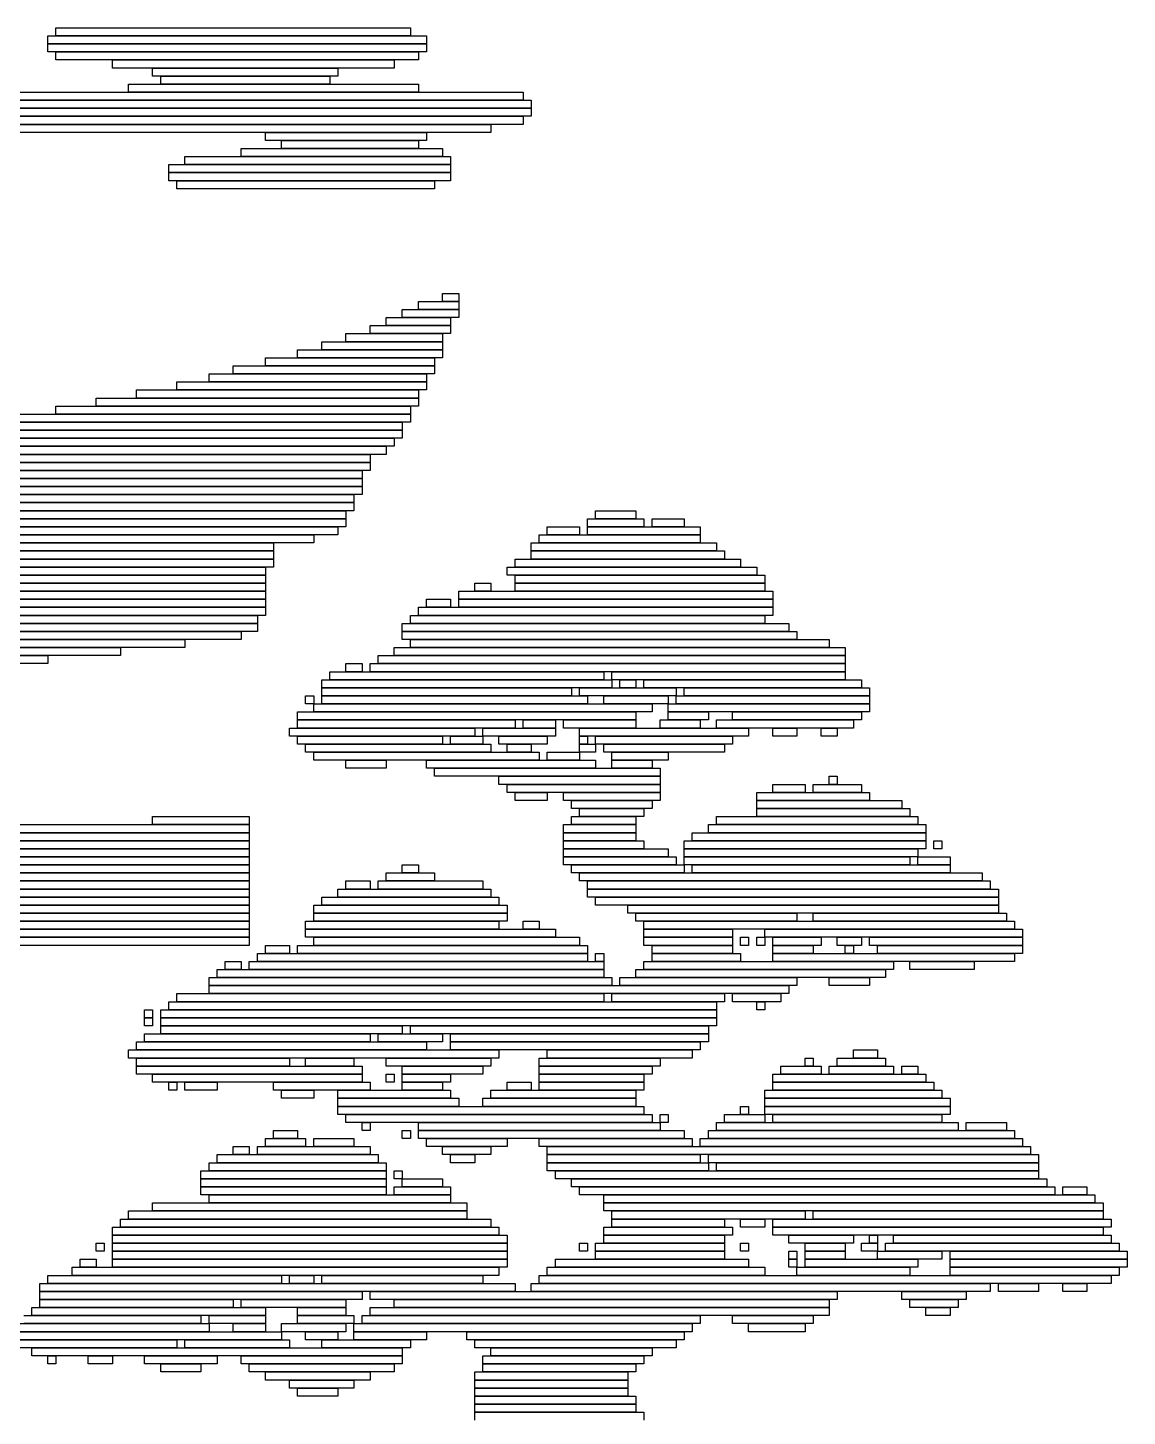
# Model space of a CAD drawing. Extents: x 39 to 985, y 65 to 958.
# Drawn here: x 346.5 to 483, y 757.5 to 930 of the extents above; entities that cross this region are included whole.
import ezdxf

# ---------------------------------------------------------------- set-up
doc = ezdxf.new("R2010")
doc.units = 0

msp = doc.modelspace()

# ---------------------------------------------------------------- linework, layer by layer
for p, q in [((350, 930), (394, 930)), ((350, 929), (350, 930)), ((394, 930), (394, 929)), ((349, 929), (396, 929)), ((349, 928), (349, 929)), ((394, 929), (350, 929)), ((396, 929), (396, 928)), ((396, 928), (349, 928)), ((349, 928), (396, 928)), ((349, 927), (349, 928)), ((396, 927), (349, 927)), ((350, 927), (395, 927)), ((350, 926), (350, 927)), ((395, 927), (395, 926)), ((396, 928), (396, 927)), ((395, 926), (350, 926)), ((357, 926), (392, 926)), ((357, 925), (357, 926)), ((392, 925), (357, 925)), ((362, 925), (385, 925)), ((362, 924), (362, 925)), ((385, 925), (385, 924)), ((392, 926), (392, 925)), ((359, 923), (395, 923)), ((359, 922), (359, 923)), ((385, 924), (362, 924)), ((363, 924), (384, 924)), ((363, 923), (363, 924)), ((384, 923), (363, 923)), ((384, 924), (384, 923)), ((395, 923), (395, 922)), ((335, 922), (408, 922)), ((395, 922), (359, 922)), ((408, 922), (408, 921)), ((331, 920), (409, 920)), ((332, 921), (409, 921)), ((409, 920), (332, 920)), ((408, 921), (335, 921)), ((409, 921), (409, 920)), ((409, 920), (409, 919)), ((409, 919), (331, 919)), ((331, 919), (408, 919)), ((408, 918), (331, 918)), ((334, 918), (404, 918)), ((404, 918), (404, 917)), ((408, 919), (408, 918)), ((404, 917), (334, 917)), ((376, 917), (396, 917)), ((376, 916), (376, 917)), ((396, 916), (376, 916)), ((378, 916), (395, 916)), ((378, 915), (378, 916)), ((395, 916), (395, 915)), ((396, 917), (396, 916)), ((373, 915), (398, 915)), ((373, 914), (373, 915)), ((395, 915), (378, 915)), ((398, 915), (398, 914)), ((364, 913), (399, 913)), ((364, 912), (364, 913)), ((366, 914), (399, 914)), ((366, 913), (366, 914)), ((399, 913), (366, 913)), ((398, 914), (373, 914)), ((399, 914), (399, 913)), ((399, 913), (399, 912)), ((399, 912), (364, 912)), ((364, 912), (399, 912)), ((364, 911), (364, 912)), ((399, 911), (364, 911)), ((365, 911), (397, 911)), ((365, 910), (365, 911)), ((397, 911), (397, 910)), ((399, 912), (399, 911)), ((397, 910), (365, 910)), ((398, 897), (400, 897)), ((398, 896), (398, 897)), ((400, 897), (400, 896)), ((395, 896), (400, 896)), ((395, 895), (395, 896)), ((400, 896), (398, 896)), ((400, 896), (400, 895)), ((391, 894), (399, 894)), ((391, 893), (391, 894)), ((393, 895), (400, 895)), ((393, 894), (393, 895)), ((400, 894), (393, 894)), ((400, 895), (395, 895)), ((399, 894), (399, 893)), ((400, 895), (400, 894)), ((386, 892), (398, 892)), ((386, 891), (386, 892)), ((389, 893), (399, 893)), ((389, 892), (389, 893)), ((399, 892), (389, 892)), ((399, 893), (391, 893)), ((398, 892), (398, 891)), ((399, 893), (399, 892)), ((383, 891), (398, 891)), ((383, 890), (383, 891)), ((398, 891), (386, 891)), ((398, 891), (398, 890)), ((376, 889), (397, 889)), ((376, 888), (376, 889)), ((380, 890), (398, 890)), ((380, 889), (380, 890)), ((398, 889), (380, 889)), ((398, 890), (383, 890)), ((397, 889), (397, 888)), ((398, 890), (398, 889)), ((369, 887), (396, 887)), ((369, 886), (369, 887)), ((372, 888), (397, 888)), ((372, 887), (372, 888)), ((397, 887), (372, 887)), ((397, 888), (376, 888)), ((396, 887), (396, 886)), ((397, 888), (397, 887)), ((360, 885), (395, 885)), ((360, 884), (360, 885)), ((365, 886), (396, 886)), ((365, 885), (365, 886)), ((396, 885), (365, 885)), ((396, 886), (369, 886)), ((395, 885), (395, 884)), ((396, 886), (396, 885)), ((355, 884), (395, 884)), ((355, 883), (355, 884)), ((395, 884), (360, 884)), ((395, 884), (395, 883)), ((344, 882), (394, 882)), ((350, 883), (394, 883)), ((350, 882), (350, 883)), ((394, 882), (350, 882)), ((395, 883), (355, 883)), ((394, 883), (394, 882)), ((394, 882), (394, 881)), ((329, 880), (393, 880)), ((337, 881), (393, 881)), ((393, 880), (337, 880)), ((394, 881), (344, 881)), ((393, 881), (393, 880)), ((393, 880), (393, 879)), ((320, 879), (392, 879)), ((393, 879), (329, 879)), ((392, 879), (392, 878)), ((292, 877), (389, 877)), ((308, 878), (391, 878)), ((391, 877), (308, 877)), ((392, 878), (320, 878)), ((389, 877), (389, 876)), ((391, 878), (391, 877)), ((147, 876), (389, 876)), ((389, 875), (147, 875)), ((147, 875), (388, 875)), ((389, 876), (292, 876)), ((388, 875), (388, 874)), ((389, 876), (389, 875)), ((388, 874), (147, 874)), ((148, 874), (388, 874)), ((388, 873), (148, 873)), ((148, 873), (388, 873)), ((388, 874), (388, 873)), ((388, 873), (388, 872)), ((388, 872), (148, 872)), ((148, 872), (387, 872)), ((387, 872), (387, 871)), ((387, 871), (148, 871)), ((149, 871), (387, 871)), ((387, 870), (149, 870)), ((149, 870), (386, 870)), ((386, 870), (386, 869)), ((387, 871), (387, 870)), ((417, 870), (422, 870)), ((417, 869), (417, 870)), ((422, 870), (422, 869)), ((386, 869), (149, 869)), ((150, 869), (386, 869)), ((386, 868), (150, 868)), ((150, 868), (385, 868)), ((385, 868), (385, 867)), ((386, 869), (386, 868)), ((411, 868), (415, 868)), ((411, 867), (411, 868)), ((415, 868), (415, 867)), ((416, 869), (423, 869)), ((416, 868), (416, 869)), ((423, 868), (416, 868)), ((416, 868), (430, 868)), ((416, 867), (416, 868)), ((422, 869), (417, 869)), ((423, 869), (423, 868)), ((424, 869), (428, 869)), ((424, 868), (424, 869)), ((428, 868), (424, 868)), ((428, 869), (428, 868)), ((430, 868), (430, 867)), ((385, 867), (150, 867)), ((153, 867), (382, 867)), ((382, 866), (153, 866)), ((158, 866), (377, 866)), ((377, 866), (377, 865)), ((382, 867), (382, 866)), ((409, 866), (432, 866)), ((409, 865), (409, 866)), ((410, 867), (430, 867)), ((410, 866), (410, 867)), ((430, 866), (410, 866)), ((415, 867), (411, 867)), ((430, 867), (416, 867)), ((430, 867), (430, 866)), ((432, 866), (432, 865)), ((377, 865), (158, 865)), ((159, 865), (377, 865)), ((377, 865), (377, 864)), ((432, 865), (409, 865)), ((409, 865), (433, 865)), ((409, 864), (409, 865)), ((433, 865), (433, 864)), ((377, 864), (159, 864)), ((159, 864), (377, 864)), ((377, 863), (159, 863)), ((159, 863), (376, 863)), ((376, 863), (376, 862)), ((377, 864), (377, 863)), ((406, 863), (437, 863)), ((406, 862), (406, 863)), ((407, 864), (435, 864)), ((407, 863), (407, 864)), ((435, 863), (407, 863)), ((433, 864), (409, 864)), ((435, 864), (435, 863)), ((437, 863), (437, 862)), ((376, 862), (159, 862)), ((159, 862), (376, 862)), ((376, 861), (159, 861)), ((159, 861), (376, 861)), ((376, 862), (376, 861)), ((376, 861), (376, 860)), ((402, 861), (404, 861)), ((402, 860), (402, 861)), ((404, 861), (404, 860)), ((437, 862), (406, 862)), ((407, 862), (438, 862)), ((407, 861), (407, 862)), ((438, 861), (407, 861)), ((407, 861), (438, 861)), ((407, 860), (407, 861)), ((438, 862), (438, 861)), ((438, 861), (438, 860)), ((376, 860), (159, 860)), ((160, 860), (376, 860)), ((376, 860), (376, 859)), ((400, 860), (439, 860)), ((400, 859), (400, 860)), ((404, 860), (402, 860)), ((438, 860), (407, 860)), ((439, 860), (439, 859)), ((376, 859), (160, 859)), ((160, 859), (376, 859)), ((376, 858), (160, 858)), ((160, 858), (376, 858)), ((376, 859), (376, 858)), ((376, 858), (376, 857)), ((395, 858), (439, 858)), ((395, 857), (395, 858)), ((396, 859), (399, 859)), ((396, 858), (396, 859)), ((399, 858), (396, 858)), ((399, 859), (399, 858)), ((439, 859), (400, 859)), ((400, 859), (439, 859)), ((400, 858), (400, 859)), ((439, 858), (400, 858)), ((439, 859), (439, 858)), ((439, 858), (439, 857)), ((376, 857), (160, 857)), ((160, 857), (375, 857)), ((375, 856), (160, 856)), ((161, 856), (375, 856)), ((375, 857), (375, 856)), ((375, 856), (375, 855)), ((393, 856), (441, 856)), ((393, 855), (393, 856)), ((394, 857), (438, 857)), ((394, 856), (394, 857)), ((438, 856), (394, 856)), ((439, 857), (395, 857)), ((438, 857), (438, 856)), ((441, 856), (441, 855)), ((375, 855), (161, 855)), ((162, 855), (373, 855)), ((373, 854), (162, 854)), ((169, 854), (366, 854)), ((366, 854), (366, 853)), ((373, 855), (373, 854)), ((441, 855), (393, 855)), ((393, 855), (442, 855)), ((393, 854), (393, 855)), ((442, 854), (393, 854)), ((394, 854), (446, 854)), ((394, 853), (394, 854)), ((442, 855), (442, 854)), ((446, 854), (446, 853)), ((366, 853), (169, 853)), ((176, 853), (358, 853)), ((358, 853), (358, 852)), ((392, 853), (448, 853)), ((392, 852), (392, 853)), ((446, 853), (394, 853)), ((448, 853), (448, 852)), ((358, 852), (176, 852)), ((185, 852), (349, 852)), ((349, 851), (185, 851)), ((349, 852), (349, 851)), ((386, 851), (388, 851)), ((386, 850), (386, 851)), ((388, 851), (388, 850)), ((389, 851), (448, 851)), ((389, 850), (389, 851)), ((390, 852), (448, 852)), ((390, 851), (390, 852)), ((448, 851), (390, 851)), ((448, 852), (392, 852)), ((448, 852), (448, 851)), ((448, 851), (448, 850)), ((383, 849), (419, 849)), ((383, 848), (383, 849)), ((384, 850), (418, 850)), ((384, 849), (384, 850)), ((418, 849), (384, 849)), ((388, 850), (386, 850)), ((448, 850), (389, 850)), ((418, 850), (418, 849)), ((419, 850), (448, 850)), ((419, 849), (419, 850)), ((448, 849), (419, 849)), ((419, 849), (419, 848)), ((420, 849), (422, 849)), ((420, 848), (420, 849)), ((422, 849), (422, 848)), ((423, 849), (450, 849)), ((423, 848), (423, 849)), ((448, 850), (448, 849)), ((450, 849), (450, 848)), ((381, 847), (382, 847)), ((381, 846), (381, 847)), ((382, 847), (382, 846)), ((419, 848), (383, 848)), ((383, 848), (414, 848)), ((383, 847), (383, 848)), ((414, 847), (383, 847)), ((383, 847), (416, 847)), ((383, 846), (383, 847)), ((414, 848), (414, 847)), ((415, 848), (427, 848)), ((415, 847), (415, 848)), ((427, 847), (415, 847)), ((416, 847), (416, 846)), ((418, 847), (426, 847)), ((418, 846), (418, 847)), ((422, 848), (420, 848)), ((450, 848), (423, 848)), ((426, 847), (426, 846)), ((427, 848), (427, 847)), ((427, 847), (451, 847)), ((427, 846), (427, 847)), ((428, 848), (451, 848)), ((428, 847), (428, 848)), ((451, 847), (428, 847)), ((451, 848), (451, 847)), ((451, 847), (451, 846)), ((382, 846), (381, 846)), ((382, 846), (424, 846)), ((382, 845), (382, 846)), ((416, 846), (383, 846)), ((426, 846), (418, 846)), ((424, 846), (424, 845)), ((426, 846), (451, 846)), ((426, 845), (426, 846)), ((451, 846), (427, 846)), ((451, 846), (451, 845)), ((380, 845), (422, 845)), ((380, 844), (380, 845)), ((422, 844), (380, 844)), ((380, 844), (407, 844)), ((380, 843), (380, 844)), ((424, 845), (382, 845)), ((407, 844), (407, 843)), ((408, 844), (412, 844)), ((408, 843), (408, 844)), ((412, 844), (412, 843)), ((413, 844), (422, 844)), ((413, 843), (413, 844)), ((422, 845), (422, 844)), ((422, 844), (422, 843)), ((425, 844), (430, 844)), ((425, 843), (425, 844)), ((451, 845), (426, 845)), ((426, 845), (431, 845)), ((426, 844), (426, 845)), ((431, 844), (426, 844)), ((430, 844), (430, 843)), ((431, 845), (431, 844)), ((432, 844), (449, 844)), ((432, 843), (432, 844)), ((434, 845), (450, 845)), ((434, 844), (434, 845)), ((450, 844), (434, 844)), ((449, 844), (449, 843)), ((450, 845), (450, 844)), ((379, 843), (402, 843)), ((379, 842), (379, 843)), ((402, 842), (379, 842)), ((407, 843), (380, 843)), ((380, 842), (398, 842)), ((380, 841), (380, 842)), ((398, 842), (398, 841)), ((399, 842), (403, 842)), ((399, 841), (399, 842)), ((402, 843), (402, 842)), ((403, 843), (412, 843)), ((403, 842), (403, 843)), ((412, 842), (403, 842)), ((403, 842), (403, 841)), ((405, 842), (411, 842)), ((405, 841), (405, 842)), ((412, 843), (408, 843)), ((411, 842), (411, 841)), ((412, 843), (412, 842)), ((422, 843), (413, 843)), ((415, 843), (436, 843)), ((415, 842), (415, 843)), ((436, 842), (415, 842)), ((415, 842), (416, 842)), ((415, 841), (415, 842)), ((416, 842), (416, 841)), ((417, 842), (434, 842)), ((417, 841), (417, 842)), ((430, 843), (425, 843)), ((449, 843), (432, 843)), ((434, 842), (434, 841)), ((436, 843), (436, 842)), ((439, 843), (442, 843)), ((439, 842), (439, 843)), ((442, 842), (439, 842)), ((442, 843), (442, 842)), ((445, 843), (447, 843)), ((445, 842), (445, 843)), ((447, 842), (445, 842)), ((447, 843), (447, 842)), ((398, 841), (380, 841)), ((381, 841), (404, 841)), ((381, 840), (381, 841)), ((403, 841), (399, 841)), ((404, 841), (404, 840)), ((411, 841), (405, 841)), ((406, 841), (409, 841)), ((406, 840), (406, 841)), ((409, 841), (409, 840)), ((416, 841), (415, 841)), ((415, 841), (417, 841)), ((415, 840), (415, 841)), ((434, 841), (417, 841)), ((417, 841), (417, 840)), ((418, 841), (433, 841)), ((418, 840), (418, 841)), ((433, 841), (433, 840)), ((404, 840), (381, 840)), ((382, 840), (410, 840)), ((382, 839), (382, 840)), ((410, 839), (382, 839)), ((386, 839), (391, 839)), ((386, 838), (386, 839)), ((391, 839), (391, 838)), ((396, 839), (417, 839)), ((396, 838), (396, 839)), ((409, 840), (406, 840)), ((410, 840), (410, 839)), ((411, 840), (415, 840)), ((411, 839), (411, 840)), ((415, 839), (411, 839)), ((417, 840), (415, 840)), ((415, 840), (415, 839)), ((417, 839), (417, 838)), ((433, 840), (418, 840)), ((419, 840), (426, 840)), ((419, 839), (419, 840)), ((426, 839), (419, 839)), ((419, 839), (424, 839)), ((419, 838), (419, 839)), ((424, 839), (424, 838)), ((426, 840), (426, 839)), ((391, 838), (386, 838)), ((417, 838), (396, 838)), ((397, 838), (425, 838)), ((397, 837), (397, 838)), ((425, 837), (397, 837)), ((405, 837), (425, 837)), ((405, 836), (405, 837)), ((424, 838), (419, 838)), ((425, 838), (425, 837)), ((425, 837), (425, 836)), ((446, 837), (447, 837)), ((446, 836), (446, 837)), ((447, 837), (447, 836)), ((425, 836), (405, 836)), ((406, 836), (425, 836)), ((406, 835), (406, 836)), ((425, 835), (406, 835)), ((407, 835), (411, 835)), ((407, 834), (407, 835)), ((411, 835), (411, 834)), ((413, 835), (425, 835)), ((413, 834), (413, 835)), ((425, 836), (425, 835)), ((425, 835), (425, 834)), ((437, 835), (451, 835)), ((437, 834), (437, 835)), ((439, 836), (443, 836)), ((439, 835), (439, 836)), ((443, 835), (439, 835)), ((443, 836), (443, 835)), ((444, 836), (450, 836)), ((444, 835), (444, 836)), ((450, 835), (444, 835)), ((447, 836), (446, 836)), ((450, 836), (450, 835)), ((451, 835), (451, 834)), ((411, 834), (407, 834)), ((425, 834), (413, 834)), ((414, 834), (424, 834)), ((414, 833), (414, 834)), ((424, 834), (424, 833)), ((451, 834), (437, 834)), ((437, 834), (455, 834)), ((437, 833), (437, 834)), ((455, 834), (455, 833)), ((362, 832), (374, 832)), ((362, 831), (362, 832)), ((374, 832), (374, 831)), ((424, 833), (414, 833)), ((414, 832), (422, 832)), ((414, 831), (414, 832)), ((415, 833), (423, 833)), ((415, 832), (415, 833)), ((423, 832), (415, 832)), ((422, 832), (422, 831)), ((423, 833), (423, 832)), ((432, 832), (457, 832)), ((432, 831), (432, 832)), ((455, 833), (437, 833)), ((437, 833), (456, 833)), ((437, 832), (437, 833)), ((456, 832), (437, 832)), ((456, 833), (456, 832)), ((457, 832), (457, 831)), ((162, 830), (374, 830)), ((312, 831), (374, 831)), ((374, 830), (312, 830)), ((374, 831), (362, 831)), ((374, 831), (374, 830)), ((374, 830), (374, 829)), ((413, 831), (422, 831)), ((413, 830), (413, 831)), ((422, 830), (413, 830)), ((413, 830), (422, 830)), ((413, 829), (413, 830)), ((422, 831), (414, 831)), ((422, 831), (422, 830)), ((422, 830), (422, 829)), ((429, 830), (458, 830)), ((429, 829), (429, 830)), ((431, 831), (458, 831)), ((431, 830), (431, 831)), ((458, 830), (431, 830)), ((457, 831), (432, 831)), ((458, 831), (458, 830)), ((458, 830), (458, 829)), ((374, 829), (162, 829)), ((162, 829), (374, 829)), ((374, 828), (162, 828)), ((162, 828), (374, 828)), ((374, 829), (374, 828)), ((374, 828), (374, 827)), ((422, 829), (413, 829)), ((413, 829), (423, 829)), ((413, 828), (413, 829)), ((423, 828), (413, 828)), ((413, 828), (426, 828)), ((413, 827), (413, 828)), ((423, 829), (423, 828)), ((426, 828), (426, 827)), ((428, 829), (458, 829)), ((428, 828), (428, 829)), ((458, 828), (428, 828)), ((428, 828), (457, 828)), ((428, 827), (428, 828)), ((458, 829), (429, 829)), ((457, 828), (457, 827)), ((458, 829), (458, 828)), ((459, 829), (460, 829)), ((459, 828), (459, 829)), ((460, 828), (459, 828)), ((460, 829), (460, 828)), ((374, 827), (162, 827)), ((162, 827), (374, 827)), ((374, 827), (374, 826)), ((426, 827), (413, 827)), ((413, 827), (427, 827)), ((413, 826), (413, 827)), ((427, 827), (427, 826)), ((457, 827), (428, 827)), ((428, 827), (456, 827)), ((428, 826), (428, 827)), ((456, 827), (456, 826)), ((457, 827), (461, 827)), ((457, 826), (457, 827)), ((461, 827), (461, 826)), ((374, 826), (162, 826)), ((162, 826), (374, 826)), ((374, 825), (162, 825)), ((162, 825), (374, 825)), ((374, 826), (374, 825)), ((374, 825), (374, 824)), ((391, 825), (397, 825)), ((391, 824), (391, 825)), ((393, 826), (395, 826)), ((393, 825), (393, 826)), ((395, 825), (393, 825)), ((395, 826), (395, 825)), ((397, 825), (397, 824)), ((427, 826), (413, 826)), ((414, 826), (428, 826)), ((414, 825), (414, 826)), ((428, 825), (414, 825)), ((415, 825), (465, 825)), ((415, 824), (415, 825)), ((456, 826), (428, 826)), ((428, 826), (428, 825)), ((429, 826), (461, 826)), ((429, 825), (429, 826)), ((461, 825), (429, 825)), ((461, 826), (457, 826)), ((461, 826), (461, 825)), ((465, 825), (465, 824)), ((374, 824), (162, 824)), ((162, 824), (374, 824)), ((374, 823), (162, 823)), ((162, 823), (374, 823)), ((374, 824), (374, 823)), ((374, 823), (374, 822)), ((385, 823), (404, 823)), ((385, 822), (385, 823)), ((386, 824), (389, 824)), ((386, 823), (386, 824)), ((389, 823), (386, 823)), ((389, 824), (389, 823)), ((390, 824), (403, 824)), ((390, 823), (390, 824)), ((403, 823), (390, 823)), ((397, 824), (391, 824)), ((403, 824), (403, 823)), ((404, 823), (404, 822)), ((465, 824), (415, 824)), ((416, 824), (466, 824)), ((416, 823), (416, 824)), ((466, 823), (416, 823)), ((416, 823), (467, 823)), ((416, 822), (416, 823)), ((466, 824), (466, 823)), ((467, 823), (467, 822)), ((374, 822), (162, 822)), ((162, 822), (374, 822)), ((374, 822), (374, 821)), ((383, 822), (405, 822)), ((383, 821), (383, 822)), ((404, 822), (385, 822)), ((405, 822), (405, 821)), ((467, 822), (416, 822)), ((417, 822), (467, 822)), ((417, 821), (417, 822)), ((467, 822), (467, 821)), ((374, 821), (162, 821)), ((162, 821), (374, 821)), ((374, 820), (162, 820)), ((162, 820), (374, 820)), ((374, 821), (374, 820)), ((374, 820), (374, 819)), ((382, 821), (406, 821)), ((382, 820), (382, 821)), ((406, 820), (382, 820)), ((382, 820), (406, 820)), ((382, 819), (382, 820)), ((405, 821), (383, 821)), ((406, 821), (406, 820)), ((406, 820), (406, 819)), ((467, 821), (417, 821)), ((421, 821), (467, 821)), ((421, 820), (421, 821)), ((467, 820), (421, 820)), ((422, 820), (442, 820)), ((422, 819), (422, 820)), ((442, 820), (442, 819)), ((444, 820), (468, 820)), ((444, 819), (444, 820)), ((467, 821), (467, 820)), ((468, 820), (468, 819)), ((374, 819), (162, 819)), ((162, 819), (374, 819)), ((374, 818), (162, 818)), ((162, 818), (374, 818)), ((374, 819), (374, 818)), ((374, 818), (374, 817)), ((381, 819), (405, 819)), ((381, 818), (381, 819)), ((405, 818), (381, 818)), ((381, 818), (412, 818)), ((381, 817), (381, 818)), ((406, 819), (382, 819)), ((405, 819), (405, 818)), ((408, 819), (410, 819)), ((408, 818), (408, 819)), ((410, 818), (408, 818)), ((410, 819), (410, 818)), ((412, 818), (412, 817)), ((442, 819), (422, 819)), ((423, 819), (469, 819)), ((423, 818), (423, 819)), ((469, 818), (423, 818)), ((423, 818), (434, 818)), ((423, 817), (423, 818)), ((434, 818), (434, 817)), ((438, 818), (470, 818)), ((438, 817), (438, 818)), ((468, 819), (444, 819)), ((469, 819), (469, 818)), ((470, 818), (470, 817)), ((374, 817), (162, 817)), ((162, 817), (374, 817)), ((374, 816), (162, 816)), ((374, 817), (374, 816)), ((376, 816), (379, 816)), ((376, 815), (376, 816)), ((379, 816), (379, 815)), ((380, 816), (416, 816)), ((380, 815), (380, 816)), ((412, 817), (381, 817)), ((382, 817), (415, 817)), ((382, 816), (382, 817)), ((415, 816), (382, 816)), ((415, 817), (415, 816)), ((416, 816), (416, 815)), ((434, 817), (423, 817)), ((423, 817), (434, 817)), ((423, 816), (423, 817)), ((434, 816), (423, 816)), ((424, 816), (434, 816)), ((424, 815), (424, 816)), ((434, 817), (434, 816)), ((434, 816), (434, 815)), ((435, 817), (436, 817)), ((435, 816), (435, 817)), ((436, 816), (435, 816)), ((436, 817), (436, 816)), ((437, 817), (438, 817)), ((437, 816), (437, 817)), ((438, 816), (437, 816)), ((470, 817), (438, 817)), ((438, 817), (438, 816)), ((439, 817), (445, 817)), ((439, 816), (439, 817)), ((445, 816), (439, 816)), ((439, 816), (444, 816)), ((439, 815), (439, 816)), ((444, 816), (444, 815)), ((445, 817), (445, 816)), ((447, 817), (450, 817)), ((447, 816), (447, 817)), ((450, 816), (447, 816)), ((448, 816), (449, 816)), ((448, 815), (448, 816)), ((449, 816), (449, 815)), ((450, 817), (450, 816)), ((451, 817), (470, 817)), ((451, 816), (451, 817)), ((470, 816), (451, 816)), ((452, 816), (470, 816)), ((452, 815), (452, 816)), ((470, 817), (470, 816)), ((470, 816), (470, 815)), ((375, 815), (416, 815)), ((375, 814), (375, 815)), ((379, 815), (376, 815)), ((416, 815), (380, 815)), ((416, 815), (416, 814)), ((417, 815), (418, 815)), ((417, 814), (417, 815)), ((418, 815), (418, 814)), ((434, 815), (424, 815)), ((424, 815), (435, 815)), ((424, 814), (424, 815)), ((435, 815), (435, 814)), ((444, 815), (439, 815)), ((439, 815), (469, 815)), ((439, 814), (439, 815)), ((449, 815), (448, 815)), ((470, 815), (452, 815)), ((469, 815), (469, 814)), ((370, 813), (418, 813)), ((370, 812), (370, 813)), ((371, 814), (373, 814)), ((371, 813), (371, 814)), ((373, 813), (371, 813)), ((373, 814), (373, 813)), ((374, 814), (418, 814)), ((374, 813), (374, 814)), ((418, 813), (374, 813)), ((416, 814), (375, 814)), ((418, 814), (417, 814)), ((418, 814), (418, 813)), ((418, 813), (418, 812)), ((422, 813), (453, 813)), ((422, 812), (422, 813)), ((423, 814), (454, 814)), ((423, 813), (423, 814)), ((454, 813), (423, 813)), ((435, 814), (424, 814)), ((469, 814), (439, 814)), ((453, 813), (453, 812)), ((454, 814), (454, 813)), ((456, 814), (464, 814)), ((456, 813), (456, 814)), ((464, 813), (456, 813)), ((464, 814), (464, 813)), ((369, 812), (419, 812)), ((369, 811), (369, 812)), ((419, 811), (369, 811)), ((369, 811), (441, 811)), ((369, 810), (369, 811)), ((418, 812), (370, 812)), ((419, 812), (419, 811)), ((420, 812), (442, 812)), ((420, 811), (420, 812)), ((442, 811), (420, 811)), ((453, 812), (422, 812)), ((441, 811), (441, 810)), ((442, 812), (442, 811)), ((446, 812), (451, 812)), ((446, 811), (446, 812)), ((451, 811), (446, 811)), ((451, 812), (451, 811)), ((365, 810), (418, 810)), ((365, 809), (365, 810)), ((441, 810), (369, 810)), ((418, 810), (418, 809)), ((419, 810), (433, 810)), ((419, 809), (419, 810)), ((433, 810), (433, 809)), ((434, 810), (440, 810)), ((434, 809), (434, 810)), ((440, 810), (440, 809)), ((361, 808), (362, 808)), ((361, 807), (361, 808)), ((362, 808), (362, 807)), ((363, 808), (432, 808)), ((363, 807), (363, 808)), ((364, 809), (432, 809)), ((364, 808), (364, 809)), ((432, 808), (364, 808)), ((418, 809), (365, 809)), ((433, 809), (419, 809)), ((432, 809), (432, 808)), ((432, 808), (432, 807)), ((440, 809), (434, 809)), ((437, 809), (438, 809)), ((437, 808), (437, 809)), ((438, 808), (437, 808)), ((438, 809), (438, 808)), ((362, 807), (361, 807)), ((361, 807), (362, 807)), ((361, 806), (361, 807)), ((362, 806), (361, 806)), ((362, 807), (362, 806)), ((432, 807), (363, 807)), ((363, 807), (432, 807)), ((363, 806), (363, 807)), ((432, 806), (363, 806)), ((363, 806), (393, 806)), ((363, 805), (363, 806)), ((393, 806), (393, 805)), ((394, 806), (431, 806)), ((394, 805), (394, 806)), ((431, 806), (431, 805)), ((432, 807), (432, 806)), ((360, 804), (396, 804)), ((360, 803), (360, 804)), ((361, 805), (389, 805)), ((361, 804), (361, 805)), ((389, 804), (361, 804)), ((393, 805), (363, 805)), ((389, 805), (389, 804)), ((390, 805), (398, 805)), ((390, 804), (390, 805)), ((398, 804), (390, 804)), ((431, 805), (394, 805)), ((396, 804), (396, 803)), ((398, 805), (398, 804)), ((399, 805), (431, 805)), ((399, 804), (399, 805)), ((431, 804), (399, 804)), ((399, 804), (430, 804)), ((399, 803), (399, 804)), ((430, 804), (430, 803)), ((431, 805), (431, 804)), ((359, 803), (405, 803)), ((359, 802), (359, 803)), ((396, 803), (360, 803)), ((430, 803), (399, 803)), ((405, 803), (405, 802)), ((411, 803), (429, 803)), ((411, 802), (411, 803)), ((429, 803), (429, 802)), ((449, 803), (452, 803)), ((449, 802), (449, 803)), ((452, 803), (452, 802)), ((405, 802), (359, 802)), ((360, 802), (379, 802)), ((360, 801), (360, 802)), ((379, 801), (360, 801)), ((360, 801), (388, 801)), ((360, 800), (360, 801)), ((379, 802), (379, 801)), ((381, 802), (387, 802)), ((381, 801), (381, 802)), ((387, 801), (381, 801)), ((387, 802), (387, 801)), ((388, 801), (388, 800)), ((391, 802), (404, 802)), ((391, 801), (391, 802)), ((404, 801), (391, 801)), ((393, 801), (403, 801)), ((393, 800), (393, 801)), ((403, 801), (403, 800)), ((404, 802), (404, 801)), ((410, 802), (425, 802)), ((410, 801), (410, 802)), ((425, 801), (410, 801)), ((410, 801), (424, 801)), ((410, 800), (410, 801)), ((429, 802), (411, 802)), ((424, 801), (424, 800)), ((425, 802), (425, 801)), ((440, 801), (445, 801)), ((440, 800), (440, 801)), ((443, 802), (444, 802)), ((443, 801), (443, 802)), ((444, 801), (443, 801)), ((444, 802), (444, 801)), ((445, 801), (445, 800)), ((446, 801), (454, 801)), ((446, 800), (446, 801)), ((447, 802), (453, 802)), ((447, 801), (447, 802)), ((453, 801), (447, 801)), ((452, 802), (449, 802)), ((453, 802), (453, 801)), ((454, 801), (454, 800)), ((455, 801), (457, 801)), ((455, 800), (455, 801)), ((457, 801), (457, 800)), ((388, 800), (360, 800)), ((362, 800), (388, 800)), ((362, 799), (362, 800)), ((388, 799), (362, 799)), ((364, 799), (365, 799)), ((364, 798), (364, 799)), ((365, 799), (365, 798)), ((366, 799), (370, 799)), ((366, 798), (366, 799)), ((370, 799), (370, 798)), ((377, 799), (389, 799)), ((377, 798), (377, 799)), ((388, 800), (388, 799)), ((389, 799), (389, 798)), ((391, 800), (392, 800)), ((391, 799), (391, 800)), ((392, 799), (391, 799)), ((392, 800), (392, 799)), ((403, 800), (393, 800)), ((393, 800), (399, 800)), ((393, 799), (393, 800)), ((399, 799), (393, 799)), ((393, 799), (398, 799)), ((393, 798), (393, 799)), ((398, 799), (398, 798)), ((399, 800), (399, 799)), ((406, 799), (409, 799)), ((406, 798), (406, 799)), ((409, 799), (409, 798)), ((424, 800), (410, 800)), ((410, 800), (423, 800)), ((410, 799), (410, 800)), ((423, 799), (410, 799)), ((410, 799), (423, 799)), ((410, 798), (410, 799)), ((423, 800), (423, 799)), ((423, 799), (423, 798)), ((439, 800), (458, 800)), ((439, 799), (439, 800)), ((458, 799), (439, 799)), ((439, 799), (459, 799)), ((439, 798), (439, 799)), ((445, 800), (440, 800)), ((454, 800), (446, 800)), ((457, 800), (455, 800)), ((458, 800), (458, 799)), ((459, 799), (459, 798)), ((365, 798), (364, 798)), ((370, 798), (366, 798)), ((389, 798), (377, 798)), ((378, 798), (382, 798)), ((378, 797), (378, 798)), ((382, 797), (378, 797)), ((382, 798), (382, 797)), ((385, 798), (399, 798)), ((385, 797), (385, 798)), ((399, 797), (385, 797)), ((385, 797), (400, 797)), ((385, 796), (385, 797)), ((398, 798), (393, 798)), ((399, 798), (399, 797)), ((400, 797), (400, 796)), ((403, 797), (422, 797)), ((403, 796), (403, 797)), ((404, 798), (422, 798)), ((404, 797), (404, 798)), ((422, 797), (404, 797)), ((409, 798), (406, 798)), ((423, 798), (410, 798)), ((422, 798), (422, 797)), ((422, 797), (422, 796)), ((438, 798), (460, 798)), ((438, 797), (438, 798)), ((460, 797), (438, 797)), ((438, 797), (461, 797)), ((438, 796), (438, 797)), ((459, 798), (439, 798)), ((460, 798), (460, 797)), ((461, 797), (461, 796)), ((400, 796), (385, 796)), ((385, 796), (423, 796)), ((385, 795), (385, 796)), ((422, 796), (403, 796)), ((423, 796), (423, 795)), ((435, 796), (436, 796)), ((435, 795), (435, 796)), ((436, 796), (436, 795)), ((461, 796), (438, 796)), ((438, 796), (461, 796)), ((438, 795), (438, 796)), ((461, 796), (461, 795)), ((423, 795), (385, 795)), ((386, 795), (424, 795)), ((386, 794), (386, 795)), ((424, 794), (386, 794)), ((388, 794), (389, 794)), ((388, 793), (388, 794)), ((389, 794), (389, 793)), ((395, 794), (425, 794)), ((395, 793), (395, 794)), ((424, 795), (424, 794)), ((425, 795), (426, 795)), ((425, 794), (425, 795)), ((426, 794), (425, 794)), ((425, 794), (425, 793)), ((426, 795), (426, 794)), ((432, 794), (462, 794)), ((432, 793), (432, 794)), ((433, 795), (438, 795)), ((433, 794), (433, 795)), ((438, 794), (433, 794)), ((436, 795), (435, 795)), ((461, 795), (438, 795)), ((438, 795), (438, 794)), ((439, 795), (460, 795)), ((439, 794), (439, 795)), ((460, 794), (439, 794)), ((460, 795), (460, 794)), ((462, 794), (462, 793)), ((463, 794), (468, 794)), ((463, 793), (463, 794)), ((468, 794), (468, 793)), ((376, 792), (381, 792)), ((376, 791), (376, 792)), ((377, 793), (380, 793)), ((377, 792), (377, 793)), ((380, 792), (377, 792)), ((380, 793), (380, 792)), ((381, 792), (381, 791)), ((382, 792), (387, 792)), ((382, 791), (382, 792)), ((387, 792), (387, 791)), ((389, 793), (388, 793)), ((393, 793), (394, 793)), ((393, 792), (393, 793)), ((394, 792), (393, 792)), ((394, 793), (394, 792)), ((425, 793), (395, 793)), ((395, 793), (428, 793)), ((395, 792), (395, 793)), ((428, 792), (395, 792)), ((396, 792), (406, 792)), ((396, 791), (396, 792)), ((406, 792), (406, 791)), ((410, 792), (429, 792)), ((410, 791), (410, 792)), ((428, 793), (428, 792)), ((429, 792), (429, 791)), ((430, 792), (470, 792)), ((430, 791), (430, 792)), ((431, 793), (469, 793)), ((431, 792), (431, 793)), ((469, 792), (431, 792)), ((462, 793), (432, 793)), ((468, 793), (463, 793)), ((469, 793), (469, 792)), ((470, 792), (470, 791)), ((372, 791), (374, 791)), ((372, 790), (372, 791)), ((374, 791), (374, 790)), ((375, 791), (389, 791)), ((375, 790), (375, 791)), ((381, 791), (376, 791)), ((387, 791), (382, 791)), ((389, 791), (389, 790)), ((406, 791), (396, 791)), ((398, 791), (404, 791)), ((398, 790), (398, 791)), ((404, 791), (404, 790)), ((429, 791), (410, 791)), ((411, 791), (471, 791)), ((411, 790), (411, 791)), ((470, 791), (430, 791)), ((471, 791), (471, 790)), ((369, 789), (391, 789)), ((369, 788), (369, 789)), ((370, 790), (390, 790)), ((370, 789), (370, 790)), ((390, 789), (370, 789)), ((374, 790), (372, 790)), ((389, 790), (375, 790)), ((390, 790), (390, 789)), ((391, 789), (391, 788)), ((404, 790), (398, 790)), ((399, 790), (402, 790)), ((399, 789), (399, 790)), ((402, 789), (399, 789)), ((402, 790), (402, 789)), ((471, 790), (411, 790)), ((411, 790), (430, 790)), ((411, 789), (411, 790)), ((430, 789), (411, 789)), ((411, 789), (431, 789)), ((411, 788), (411, 789)), ((430, 790), (430, 789)), ((431, 790), (472, 790)), ((431, 789), (431, 790)), ((472, 789), (431, 789)), ((431, 789), (431, 788)), ((432, 789), (472, 789)), ((432, 788), (432, 789)), ((472, 790), (472, 789)), ((472, 789), (472, 788)), ((368, 788), (391, 788)), ((368, 787), (368, 788)), ((391, 787), (368, 787)), ((368, 787), (391, 787)), ((368, 786), (368, 787)), ((391, 788), (369, 788)), ((391, 788), (391, 787)), ((391, 787), (391, 786)), ((392, 788), (393, 788)), ((392, 787), (392, 788)), ((393, 787), (392, 787)), ((393, 788), (393, 787)), ((393, 787), (398, 787)), ((393, 786), (393, 787)), ((398, 787), (398, 786)), ((431, 788), (411, 788)), ((412, 788), (472, 788)), ((412, 787), (412, 788)), ((472, 787), (412, 787)), ((414, 787), (473, 787)), ((414, 786), (414, 787)), ((472, 788), (432, 788)), ((472, 788), (472, 787)), ((473, 787), (473, 786)), ((391, 786), (368, 786)), ((368, 786), (391, 786)), ((368, 785), (368, 786)), ((391, 785), (368, 785)), ((369, 785), (399, 785)), ((369, 784), (369, 785)), ((391, 786), (391, 785)), ((392, 786), (399, 786)), ((392, 785), (392, 786)), ((399, 785), (392, 785)), ((398, 786), (393, 786)), ((399, 786), (399, 785)), ((399, 785), (399, 784)), ((473, 786), (414, 786)), ((415, 786), (474, 786)), ((415, 785), (415, 786)), ((474, 785), (415, 785)), ((418, 785), (479, 785)), ((418, 784), (418, 785)), ((474, 786), (474, 785)), ((475, 786), (478, 786)), ((475, 785), (475, 786)), ((478, 785), (475, 785)), ((478, 786), (478, 785)), ((479, 785), (479, 784)), ((362, 784), (401, 784)), ((362, 783), (362, 784)), ((399, 784), (369, 784)), ((401, 784), (401, 783)), ((479, 784), (418, 784)), ((418, 784), (480, 784)), ((418, 783), (418, 784)), ((480, 784), (480, 783)), ((358, 782), (404, 782)), ((358, 781), (358, 782)), ((359, 783), (401, 783)), ((359, 782), (359, 783)), ((401, 782), (359, 782)), ((401, 783), (362, 783)), ((401, 783), (401, 782)), ((404, 782), (404, 781)), ((480, 783), (418, 783)), ((419, 783), (443, 783)), ((419, 782), (419, 783)), ((443, 782), (419, 782)), ((419, 782), (433, 782)), ((419, 781), (419, 782)), ((433, 782), (433, 781)), ((435, 782), (438, 782)), ((435, 781), (435, 782)), ((438, 782), (438, 781)), ((439, 782), (481, 782)), ((439, 781), (439, 782)), ((443, 783), (443, 782)), ((444, 783), (480, 783)), ((444, 782), (444, 783)), ((480, 782), (444, 782)), ((480, 783), (480, 782)), ((481, 782), (481, 781)), ((357, 781), (405, 781)), ((357, 780), (357, 781)), ((405, 780), (357, 780)), ((357, 780), (406, 780)), ((357, 779), (357, 780)), ((404, 781), (358, 781)), ((405, 781), (405, 780)), ((406, 780), (406, 779)), ((418, 781), (434, 781)), ((418, 780), (418, 781)), ((434, 780), (418, 780)), ((418, 780), (433, 780)), ((418, 779), (418, 780)), ((433, 781), (419, 781)), ((433, 780), (433, 779)), ((434, 781), (434, 780)), ((438, 781), (435, 781)), ((481, 781), (439, 781)), ((439, 781), (480, 781)), ((439, 780), (439, 781)), ((480, 780), (439, 780)), ((441, 780), (449, 780)), ((441, 779), (441, 780)), ((449, 780), (449, 779)), ((451, 780), (452, 780)), ((451, 779), (451, 780)), ((452, 780), (452, 779)), ((454, 780), (481, 780)), ((454, 779), (454, 780)), ((480, 781), (480, 780)), ((481, 780), (481, 779)), ((355, 779), (356, 779)), ((355, 778), (355, 779)), ((356, 778), (355, 778)), ((356, 779), (356, 778)), ((406, 779), (357, 779)), ((357, 779), (406, 779)), ((357, 778), (357, 779)), ((406, 778), (357, 778)), ((357, 778), (406, 778)), ((357, 777), (357, 778)), ((406, 779), (406, 778)), ((406, 778), (406, 777)), ((415, 779), (416, 779)), ((415, 778), (415, 779)), ((416, 778), (415, 778)), ((416, 779), (416, 778)), ((417, 779), (433, 779)), ((417, 778), (417, 779)), ((433, 778), (417, 778)), ((417, 778), (433, 778)), ((417, 777), (417, 778)), ((433, 779), (418, 779)), ((433, 779), (433, 778)), ((433, 778), (433, 777)), ((435, 779), (436, 779)), ((435, 778), (435, 779)), ((436, 778), (435, 778)), ((436, 779), (436, 778)), ((449, 779), (441, 779)), ((441, 778), (442, 778)), ((441, 777), (441, 778)), ((442, 778), (442, 777)), ((443, 779), (448, 779)), ((443, 778), (443, 779)), ((448, 778), (443, 778)), ((443, 778), (448, 778)), ((443, 777), (443, 778)), ((448, 779), (448, 778)), ((448, 778), (448, 777)), ((450, 779), (452, 779)), ((450, 778), (450, 779)), ((452, 778), (450, 778)), ((452, 779), (451, 779)), ((452, 779), (452, 778)), ((452, 778), (460, 778)), ((452, 777), (452, 778)), ((453, 779), (482, 779)), ((453, 778), (453, 779)), ((482, 778), (453, 778)), ((481, 779), (454, 779)), ((460, 778), (460, 777)), ((461, 778), (483, 778)), ((461, 777), (461, 778)), ((482, 779), (482, 778)), ((483, 778), (483, 777)), ((353, 777), (355, 777)), ((353, 776), (353, 777)), ((355, 777), (355, 776)), ((406, 777), (357, 777)), ((357, 777), (406, 777)), ((357, 776), (357, 777)), ((406, 777), (406, 776)), ((412, 777), (436, 777)), ((412, 776), (412, 777)), ((433, 777), (417, 777)), ((436, 777), (436, 776)), ((442, 777), (441, 777)), ((441, 777), (442, 777)), ((441, 776), (441, 777)), ((442, 777), (442, 776)), ((448, 777), (443, 777)), ((443, 777), (457, 777)), ((443, 776), (443, 777)), ((460, 777), (452, 777)), ((457, 777), (457, 776)), ((483, 777), (461, 777)), ((461, 777), (483, 777)), ((461, 776), (461, 777)), ((483, 777), (483, 776)), ((349, 775), (378, 775)), ((349, 774), (349, 775)), ((352, 776), (405, 776)), ((352, 775), (352, 776)), ((405, 775), (352, 775)), ((355, 776), (353, 776)), ((406, 776), (357, 776)), ((378, 775), (378, 774)), ((379, 775), (382, 775)), ((379, 774), (379, 775)), ((382, 775), (382, 774)), ((383, 775), (403, 775)), ((383, 774), (383, 775)), ((403, 775), (403, 774)), ((405, 776), (405, 775)), ((410, 775), (481, 775)), ((410, 774), (410, 775)), ((411, 776), (438, 776)), ((411, 775), (411, 776)), ((438, 775), (411, 775)), ((436, 776), (412, 776)), ((438, 776), (438, 775)), ((442, 776), (441, 776)), ((442, 776), (456, 776)), ((442, 775), (442, 776)), ((456, 775), (442, 775)), ((457, 776), (443, 776)), ((456, 776), (456, 775)), ((483, 776), (461, 776)), ((461, 776), (482, 776)), ((461, 775), (461, 776)), ((482, 775), (461, 775)), ((481, 775), (481, 774)), ((482, 776), (482, 775)), ((348, 774), (407, 774)), ((348, 773), (348, 774)), ((407, 773), (348, 773)), ((348, 773), (388, 773)), ((348, 772), (348, 773)), ((378, 774), (349, 774)), ((382, 774), (379, 774)), ((403, 774), (383, 774)), ((388, 773), (388, 772)), ((389, 773), (447, 773)), ((389, 772), (389, 773)), ((407, 774), (407, 773)), ((409, 774), (466, 774)), ((409, 773), (409, 774)), ((466, 773), (409, 773)), ((481, 774), (410, 774)), ((447, 773), (447, 772)), ((455, 773), (463, 773)), ((455, 772), (455, 773)), ((463, 773), (463, 772)), ((466, 774), (466, 773)), ((467, 774), (472, 774)), ((467, 773), (467, 774)), ((472, 773), (467, 773)), ((472, 774), (472, 773)), ((475, 774), (478, 774)), ((475, 773), (475, 774)), ((478, 773), (475, 773)), ((478, 774), (478, 773)), ((388, 772), (348, 772)), ((348, 772), (372, 772)), ((348, 771), (348, 772)), ((372, 772), (372, 771)), ((373, 772), (386, 772)), ((373, 771), (373, 772)), ((386, 772), (386, 771)), ((447, 772), (389, 772)), ((392, 772), (446, 772)), ((392, 771), (392, 772)), ((446, 772), (446, 771)), ((463, 772), (455, 772)), ((456, 772), (462, 772)), ((456, 771), (456, 772)), ((462, 772), (462, 771)), ((346, 770), (368, 770)), ((347, 771), (376, 771)), ((347, 770), (347, 771)), ((376, 770), (347, 770)), ((372, 771), (348, 771)), ((368, 770), (368, 769)), ((369, 770), (376, 770)), ((369, 769), (369, 770)), ((386, 771), (373, 771)), ((376, 771), (376, 770)), ((376, 770), (376, 769)), ((380, 771), (386, 771)), ((380, 770), (380, 771)), ((386, 770), (380, 770)), ((380, 770), (387, 770)), ((380, 769), (380, 770)), ((386, 771), (386, 770)), ((387, 770), (387, 769)), ((388, 770), (430, 770)), ((388, 769), (388, 770)), ((389, 771), (446, 771)), ((389, 770), (389, 771)), ((446, 770), (389, 770)), ((446, 771), (392, 771)), ((430, 770), (430, 769)), ((434, 770), (444, 770)), ((434, 769), (434, 770)), ((444, 770), (444, 769)), ((446, 771), (446, 770)), ((462, 771), (456, 771)), ((458, 771), (461, 771)), ((458, 770), (458, 771)), ((461, 770), (458, 770)), ((461, 771), (461, 770)), ((345, 769), (369, 769)), ((369, 768), (345, 768)), ((345, 768), (378, 768)), ((368, 769), (346, 769)), ((376, 769), (369, 769)), ((369, 769), (369, 768)), ((372, 769), (376, 769)), ((372, 768), (372, 769)), ((376, 768), (372, 768)), ((376, 769), (376, 768)), ((378, 769), (386, 769)), ((378, 768), (378, 769)), ((386, 768), (378, 768)), ((378, 768), (378, 767)), ((387, 769), (380, 769)), ((381, 768), (385, 768)), ((381, 767), (381, 768)), ((385, 768), (385, 767)), ((386, 769), (386, 768)), ((387, 769), (429, 769)), ((387, 768), (387, 769)), ((429, 768), (387, 768)), ((387, 768), (396, 768)), ((387, 767), (387, 768)), ((430, 769), (388, 769)), ((396, 768), (396, 767)), ((401, 768), (428, 768)), ((401, 767), (401, 768)), ((428, 768), (428, 767)), ((429, 769), (429, 768)), ((444, 769), (434, 769)), ((436, 769), (443, 769)), ((436, 768), (436, 769)), ((443, 768), (436, 768)), ((443, 769), (443, 768)), ((378, 767), (345, 767)), ((345, 767), (365, 767)), ((365, 766), (345, 766)), ((347, 766), (393, 766)), ((347, 765), (347, 766)), ((365, 767), (365, 766)), ((366, 767), (379, 767)), ((366, 766), (366, 767)), ((379, 766), (366, 766)), ((379, 767), (379, 766)), ((385, 767), (381, 767)), ((383, 767), (394, 767)), ((383, 766), (383, 767)), ((394, 766), (383, 766)), ((396, 767), (387, 767)), ((393, 766), (393, 765)), ((394, 767), (394, 766)), ((428, 767), (401, 767)), ((402, 767), (427, 767)), ((402, 766), (402, 767)), ((427, 766), (402, 766)), ((404, 766), (424, 766)), ((404, 765), (404, 766)), ((424, 766), (424, 765)), ((427, 767), (427, 766)), ((393, 765), (347, 765)), ((349, 765), (350, 765)), ((349, 764), (349, 765)), ((350, 765), (350, 764)), ((354, 765), (357, 765)), ((354, 764), (354, 765)), ((357, 765), (357, 764)), ((361, 765), (370, 765)), ((361, 764), (361, 765)), ((370, 765), (370, 764)), ((373, 765), (393, 765)), ((373, 764), (373, 765)), ((393, 765), (393, 764)), ((403, 765), (423, 765)), ((403, 764), (403, 765)), ((424, 765), (404, 765)), ((423, 765), (423, 764)), ((350, 764), (349, 764)), ((357, 764), (354, 764)), ((370, 764), (361, 764)), ((363, 764), (368, 764)), ((363, 763), (363, 764)), ((368, 763), (363, 763)), ((368, 764), (368, 763)), ((393, 764), (373, 764)), ((374, 764), (392, 764)), ((374, 763), (374, 764)), ((392, 763), (374, 763)), ((376, 763), (389, 763)), ((376, 762), (376, 763)), ((389, 763), (389, 762)), ((392, 764), (392, 763)), ((402, 763), (421, 763)), ((402, 762), (402, 763)), ((423, 764), (403, 764)), ((403, 764), (422, 764)), ((403, 763), (403, 764)), ((422, 763), (403, 763)), ((421, 763), (421, 762)), ((422, 764), (422, 763)), ((389, 762), (376, 762)), ((379, 762), (387, 762)), ((379, 761), (379, 762)), ((387, 761), (379, 761)), ((380, 761), (385, 761)), ((380, 760), (380, 761)), ((385, 761), (385, 760)), ((387, 762), (387, 761)), ((421, 762), (402, 762)), ((402, 762), (421, 762)), ((402, 761), (402, 762)), ((421, 761), (402, 761)), ((402, 761), (421, 761)), ((402, 760), (402, 761)), ((421, 762), (421, 761)), ((421, 761), (421, 760)), ((385, 760), (380, 760)), ((421, 760), (402, 760)), ((402, 760), (422, 760)), ((402, 759), (402, 760)), ((422, 759), (402, 759)), ((402, 759), (422, 759)), ((402, 758), (402, 759)), ((422, 760), (422, 759)), ((422, 759), (422, 758)), ((422, 758), (402, 758)), ((402, 758), (423, 758)), ((402, 757), (402, 758)), ((423, 758), (423, 757))]:
    msp.add_line(p, q)

doc.saveas('drawing.dxf')
